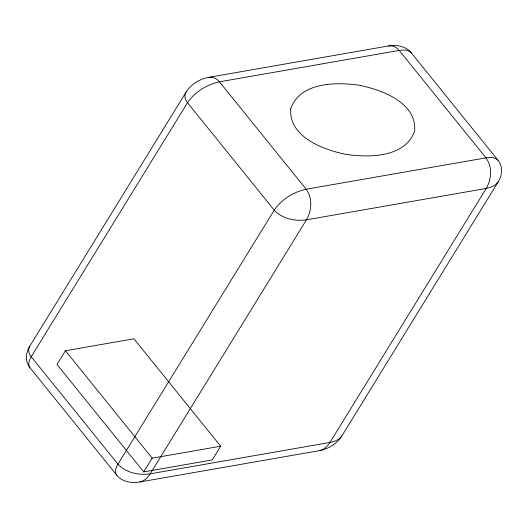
<?xml version="1.0" encoding="UTF-8"?>
<svg xmlns="http://www.w3.org/2000/svg" width="528" height="528" viewBox="0 0 528 528"><rect width="100%" height="100%" fill="white"/><g stroke="black" fill="none" stroke-linecap="round" stroke-linejoin="round"><path stroke-width="0.79" d="M29.812 346.137C27.621 349.47 28.736 353.885 31.211 356.73L117.942 464.145C125.902 472.844 138.864 475.464 150.183 473.834L329.954 442.451C334.455 441.626 339.299 439.883 341.906 435.877L498.188 181.863A27.205 20.869 -24.7 0 0 497.99 160.228L411.259 52.813C408.269 49.493 403.247 49.79 399.221 50.424L219.45 81.814C206.798 84.539 194.832 91.964 187.493 102.709L31.211 356.73C29.258 359.891 27.469 364.426 30.01 367.772L116.741 475.187A27.205 20.869 -24.7 0 0 139.544 482.038C144.157 481.199 147.8 477.715 150.183 473.834L306.464 219.82C311.843 210.692 312.682 198.02 306.181 189.229L219.45 81.814C216.968 78.593 212.777 76.547 208.692 77.345A27.205 20.869 -24.7 0 0 186.094 92.123L29.812 346.137A27.205 20.869 -24.7 0 0 30.01 367.772M186.094 92.123C183.902 95.449 185.018 99.871 187.493 102.709L274.223 210.131C282.183 218.823 295.145 221.443 306.464 219.82L486.229 188.437C490.73 187.612 495.581 185.869 498.188 181.863M65.452 350.75L57.004 364.478L143.735 471.9L212.216 459.941L220.664 446.213L133.934 338.798L65.452 350.75L152.183 458.165L220.664 446.213M143.735 471.9L152.183 458.165M208.692 77.345L388.456 45.962C392.548 45.164 396.733 47.21 399.221 50.424L485.951 157.846C492.446 166.637 491.608 179.302 486.229 188.437L329.954 442.451C327.571 446.325 323.921 449.816 319.308 450.655L139.999 481.958M497.99 160.228C495 156.908 489.977 157.212 485.951 157.846L306.181 189.229C293.535 191.954 281.563 199.379 274.223 210.131L117.942 464.145C115.982 467.313 114.2 471.841 116.741 475.187M388.456 45.962A27.205 20.869 -24.7 0 1 411.259 52.813M341.906 435.877A27.205 20.869 -24.7 0 1 319.763 450.575M290.704 108.854C288.816 137.108 323.374 149.734 345.847 154.361C369.059 157.766 405.524 157.687 414.698 130.799C416.585 102.551 382.028 89.918 359.555 85.292C336.336 81.886 299.878 81.972 290.704 108.854"/></g></svg>
